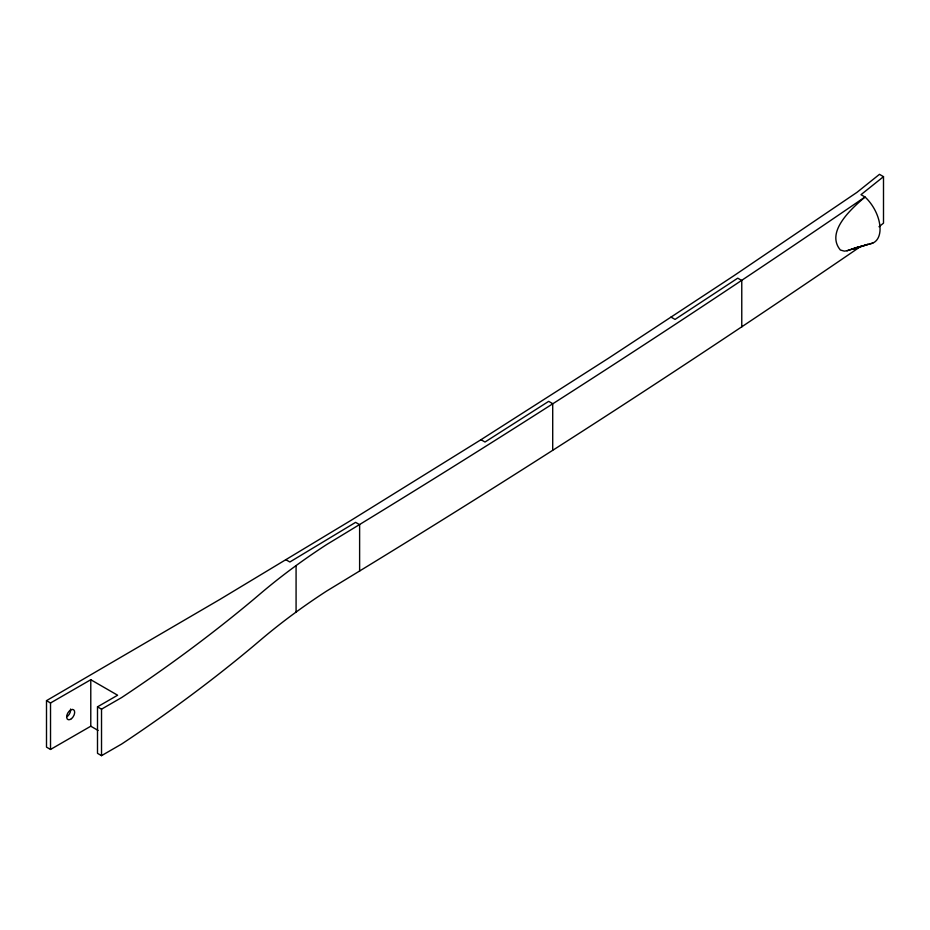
<?xml version="1.0" encoding="UTF-8"?>
<svg xmlns="http://www.w3.org/2000/svg" width="930" height="930" viewBox="0 0 930 930"><rect width="100%" height="100%" fill="white"/><g stroke="black" fill="none" stroke-linecap="round" stroke-linejoin="round"><path stroke-width="1.4" d="M98.103 730.445L90.78 726.214L50.522 749.452L46.5 747.139L46.5 700.65L220.154 599.269L351.563 520.033L480.984 439.704L608.383 358.294L733.724 275.838L856.983 192.347L879.478 174.34L883.5 176.665L861.006 194.672L865.028 196.997A29.702 17.147 60 0 1 879.931 226.257A29.702 17.147 60 0 1 869.166 243.881M879.001 226.757L883.5 223.154L883.5 176.665M46.5 700.65L50.522 702.975L90.78 679.725L117.622 695.221L97.499 706.846L97.499 753.335L101.521 755.66L121.656 744.035A1915.382 1105.84 0 0 0 254.099 645.49L260.853 639.759A823.259 475.3 0 0 1 292.427 614.753L297.96 610.708A823.259 475.3 0 0 1 326.744 590.992C508.21 481.066 686.387 365.769 861.447 245.915M97.499 706.846L101.521 709.172L121.656 697.547A1915.382 1105.84 0 0 0 254.099 599.001L260.853 593.27A823.259 475.3 0 0 1 292.427 568.265L297.96 564.219A823.259 475.3 0 0 1 326.744 544.503C509.454 433.845 688.793 317.676 865.028 196.997C852.298 207.936 825.05 231.663 840.383 250.031L844.324 251.123L846.998 250.751L872.84 243.032M846.998 250.751L857.786 247.066M854.159 248.856L867.795 244.334L852.229 249.031M671.018 317.095L675.04 319.42L737.746 278.163L741.768 280.488L741.768 326.976M480.984 439.704L485.007 442.029L548.688 401.342L552.711 403.667L552.711 450.143M285.824 559.674L289.846 561.999L355.597 522.358L359.619 524.683L359.619 571.159M296.077 565.591L296.077 612.08M101.521 709.172L101.521 755.66M90.78 679.725L90.78 726.214M50.522 702.975L50.522 749.452M70.564 709.032A5.696 3.29 -60 0 1 66.635 716.914M71.494 718.658A5.696 3.29 -60 0 0 73.644 709.753A5.696 3.29 -60 0 0 66.832 715.368A5.696 3.29 -60 0 0 71.494 718.658"/></g></svg>
